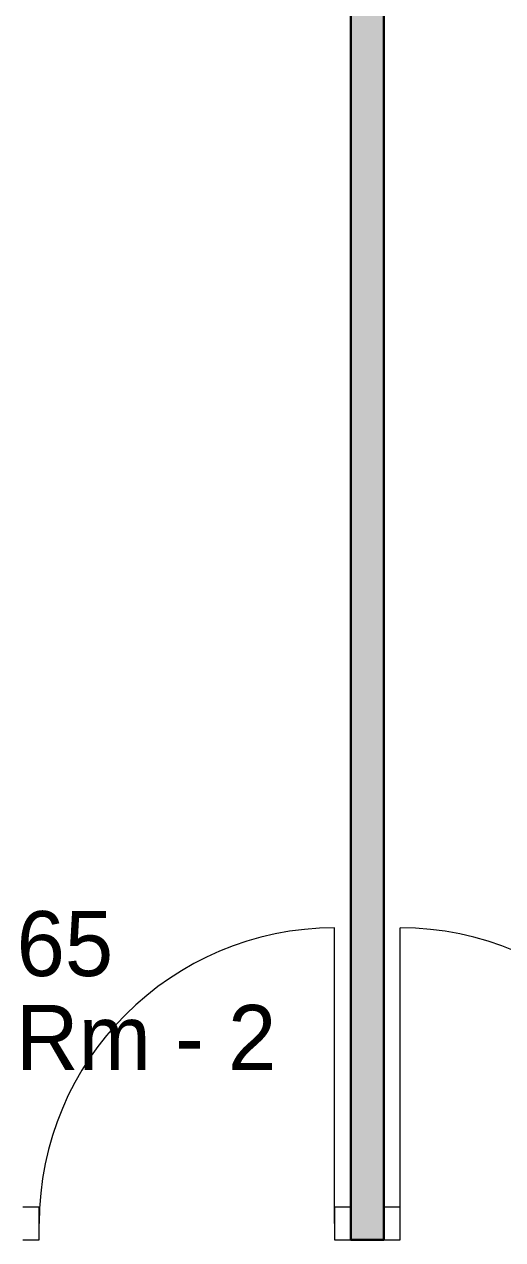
# Model space of a CAD drawing. Header units: millimetres. Extents: x 155927 to 317870, y -36033 to 97293.
# Drawn here: x 171528 to 173002, y 15108 to 18850 of the extents above; entities that cross this region are included whole.
import ezdxf

# ---------------------------------------------------------------- set-up
doc = ezdxf.new("R2010")
doc.units = ezdxf.units.MM
doc.header["$MEASUREMENT"] = 0
for name, color, linetype, lineweight in [('A-AREA-IDEN', 7, 'CONTINUOUS', 9), ('A-DOOR', 4, 'CONTINUOUS', 9), ('A-GLAZ-CWMG', 7, 'CONTINUOUS', 9), ('A-WALL-PATT', 7, 'CONTINUOUS', 9), ('I-WALL', 7, 'CONTINUOUS', 9)]:
    doc.layers.add(name, color=color, linetype=linetype, lineweight=lineweight)
doc.styles.add('Century Gothic', font='GOTHIC.TTF', dxfattribs={"height": 200})

msp = doc.modelspace()

# ---------------------------------------------------------------- hatches: boundary and pattern name
at = {"layer": 'A-WALL-PATT'}
for points in [[(172635.8, 15209.6), (172635.8, 21005.6), (172533.8, 21005.6), (172533.8, 15209.6)], [(172635.8, 15107.6), (172635.8, 15209.6), (172533.8, 15209.6), (172533.8, 15107.6)]]:
    msp.add_hatch(color=256, dxfattribs=at).paths.add_polyline_path(points, flags=0)

# ---------------------------------------------------------------- linework, layer by layer
at = {"layer": 'A-DOOR', "lineweight": 20}
for p, q in [((172483.8, 15157.6), (172483.8, 16067.6)), ((172685.8, 15157.6), (172685.8, 16067.6))]:
    msp.add_line(p, q, dxfattribs=at)
at = {"layer": 'A-DOOR'}
for centre, start, end in [((172483.8, 15157.6), 90, 180), ((172685.8, 15157.6), 0, 90)]:
    msp.add_arc(centre, 910, start, end, dxfattribs=at)
at = {"layer": 'A-GLAZ-CWMG', "lineweight": 20, "extrusion": (0, 0, -1)}
for p, q in [((171573.8, 15207.6), (171523.8, 15207.6)), ((171573.8, 15107.6), (171573.8, 15207.6)), ((172533.8, 15207.6), (172483.8, 15207.6)), ((172483.8, 15207.6), (172483.8, 15107.6)), ((172533.8, 15107.6), (172533.8, 15207.6)), ((172685.8, 15207.6), (172635.8, 15207.6)), ((172635.8, 15207.6), (172635.8, 15107.6)), ((172685.8, 15107.6), (172685.8, 15207.6)), ((171523.8, 15107.6), (171573.8, 15107.6)), ((172483.8, 15107.6), (172533.8, 15107.6)), ((172635.8, 15107.6), (172685.8, 15107.6))]:
    msp.add_line(p, q, dxfattribs=at)
at = {"layer": 'I-WALL', "lineweight": 30}
for p, q in [((172533.8, 21005.6), (172533.8, 15209.6)), ((172635.8, 15209.6), (172635.8, 21005.6)), ((172533.8, 15209.6), (172533.8, 15107.6)), ((172635.8, 15107.6), (172635.8, 15209.6)), ((172533.8, 15107.6), (172635.8, 15107.6))]:
    msp.add_line(p, q, dxfattribs=at)

# ---------------------------------------------------------------- texts
at = {"layer": 'A-AREA-IDEN', "style": 'Century Gothic'}
for s, p in [('3.65', (171281.2, 15919.4)), ('Project Rm - 2', (170595.3, 15630.4))]:
    msp.add_text(s, height=200, dxfattribs=at).set_placement(p)

doc.saveas('drawing.dxf')
